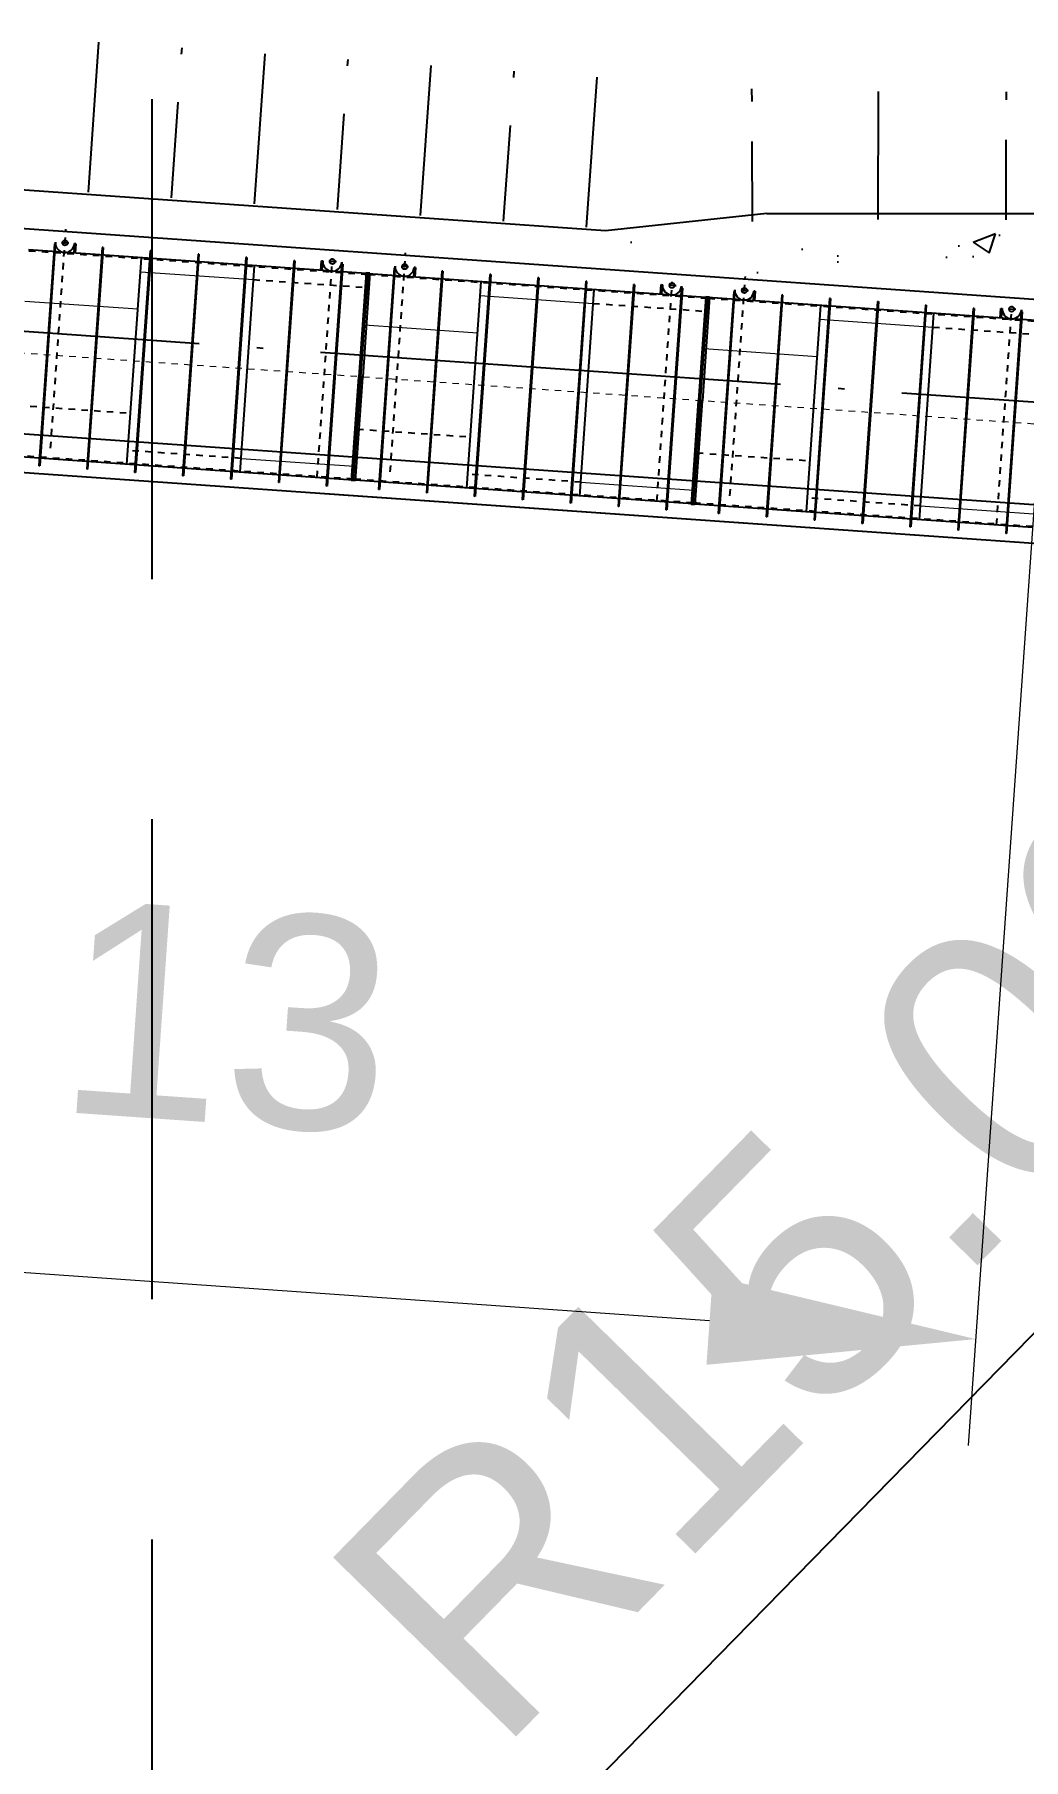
# Model space of a CAD drawing. Header units: inches. Extents: x 444671 to 463716, y 1783086 to 1794968.
# Drawn here: x 457370.66 to 457386.1, y 1787256.17 to 1787283.11 of the extents above; entities that cross this region are included whole.
import ezdxf

# ---------------------------------------------------------------- set-up
doc = ezdxf.new("R2010")
doc.units = ezdxf.units.IN
doc.header["$MEASUREMENT"] = 0
for name, pattern in [('ACAD_ISO04W100', [30, 24, -3, 0, -3]), ('CENTER', [2, 1.25, -0.25, 0.25, -0.25]), ('DASHED2', [9.525, 6.35, -3.175]), ('HIDDEN', [0.375, 0.25, -0.125])]:
    doc.linetypes.add(name, pattern=pattern)
for name, color, linetype in [('4', 4, 'Continuous'), ('Bao', 137, 'Continuous'), ('Cam KT', 140, 'Continuous'), ('CONGTRINH', 2, 'Continuous'), ('CTTRINH', 4, 'Continuous'), ('Dong', 252, 'HIDDEN'), ('KHUAT', 8, 'DASHED2'), ('Tam', 1, 'CENTER'), ('Text', 3, 'Continuous'), ('Tim', 1, 'ACAD_ISO04W100')]:
    doc.layers.add(name, color=color, linetype=linetype)
doc.layers.add('manh', color=128, linetype='Continuous', lineweight=15)
doc.layers.add('Texdoi', color=40, linetype='Continuous', lineweight=15)
doc.styles.add('VNARIAL', font='')
doc.styles.get('VNARIAL').set_extended_font_data('.VnArial')
doc.linetypes.add('DB1A', pattern='A,0.8,["Y",Standard,S=0.18,R=180,X=0.15,Y=0.18],-0.14', length=0.94)
doc.linetypes.add('NEN_DA1', pattern='A,1.5,-0.15,["Y",Standard,S=0.2,R=0,X=-0.15,Y=-0.2],-0.005', length=1.655)
doc.linetypes.add('VIEN_DA', pattern='A,0.5,-0.1,["Y",Standard,S=0.1,R=0,X=-0.1,Y=-0.1],0', length=0.6)
doc.dimstyles.new('1-1', dxfattribs={"dimtxt": 2, "dimasz": 2.5, "dimexe": 1, "dimexo": 0, "dimgap": 1, "dimtad": 1, "dimtoh": 1, "dimdec": 0, "dimzin": 0, "dimdsep": 46, "dimtxsty": 'Standard', "dimcen": 0.09, "dimclrd": 3, "dimclre": 3, "dimclrt": 4, "dimadec": 0, "dimazin": 0, "dimtfac": 1, "dimtdec": 0, "dimtmove": 0, "dimatfit": 0, "dimfxl": 0, "dimtolj": 1, "dimtzin": 0, "dimarcsym": 0})
doc.dimstyles.new('kt2000', dxfattribs={"dimscale": 0, "dimtxt": 4, "dimasz": 3, "dimexe": 2.5, "dimexo": 0, "dimgap": 1.3, "dimtad": 1, "dimzin": 0, "dimdsep": 46, "dimtxsty": 'VNARIAL', "dimblk1": 'OBLIQUE', "dimblk2": 'OBLIQUE', "dimsah": 1, "dimcen": 0.8, "dimdle": 2.5, "dimclrd": 256, "dimclre": 256, "dimclrt": 256, "dimaunit": 1, "dimadec": 1, "dimazin": 0, "dimtfac": 1, "dimtofl": 0, "dimtmove": 1, "dimatfit": 3, "dimfxl": 0, "dimtolj": 1, "dimtzin": 0, "dimarcsym": 0})

# ---------------------------------------------------------------- blocks, each defined once
blk = doc.blocks.new('*D101')
at = {"layer": 'Defpoints', "color": 0, "transparency": 16777216}
for p in [(457396.308, 1787273.088), (457385.816, 1787262.368)]:
    blk.add_point(p, dxfattribs=at)
at = {"layer": 'Text', "lineweight": -2, "transparency": 16777216}
blk.add_line((457378.168, 1787254.553), (457394.209, 1787270.944), dxfattribs=at)
at = {"layer": 'Text', "transparency": 16777216}
blk.add_solid([(457393.852, 1787271.294), (457394.567, 1787270.595), (457396.308, 1787273.088)], dxfattribs=at)
at = {"layer": 'Text', "transparency": 16777216, "insert": (457382.751, 1787264.015), "char_height": 4, "attachment_point": 5, "rotation": 45.6178, "style": 'VNARIAL'}
blk.add_mtext('\\A1;R15.00', dxfattribs=at)
blk = doc.blocks.new('_Oblique')
at = {"color": 0, "linetype": 'ByBlock', "lineweight": -2}
blk.add_line((-0.5, -0.5), (0.5, 0.5), dxfattribs=at)
blk = doc.blocks.new('*D141')
at = {"layer": 'Bao', "color": 3, "lineweight": -2, "ltscale": 0.2, "transparency": 16777216}
for p, q in [((-762204, 175009), (-763321, 159058)), ((-714459, 171667), (-715576, 155716)), ((-759048, 160430), (-719616, 157670))]:
    blk.add_line(p, q, dxfattribs=at)
at = {"layer": 'Bao', "color": 3, "ltscale": 0.2, "transparency": 16777216}
for points in [[(-759000, 161123), (-759097, 159737), (-763205, 160721)], [(-719567, 158362), (-719664, 156977), (-715459, 157379)]]:
    blk.add_solid(points, dxfattribs=at)
at = {"layer": 'Defpoints', "color": 0, "ltscale": 0.2, "transparency": 16777216}
for p in [(-762204, 175009), (-714459, 171667), (-715459, 157379)]:
    blk.add_point(p, dxfattribs=at)
at = {"layer": 'Bao', "color": 4, "ltscale": 0.2, "transparency": 16777216, "insert": (-739064, 162882), "char_height": 3333.33, "attachment_point": 5, "rotation": 355.9956}
blk.add_mtext('\\A1;{\\f.VnArial|b0|i0|c0|p34;Ph©n ®o¹n 13}', dxfattribs=at)
blk = doc.blocks.new('A$C491C4D06')
at = {"layer": 'Bao'}
for p, q in [((-724980.4, 174023.3), (-730253.5, 174392.5)), ((-729842.5, 174363.7), (-729832, 174513.3)), ((-729532.7, 174492.4), (-729543.2, 174342.7)), ((-729512.8, 174491), (-729532.7, 174492.4)), ((-729512.8, 174491), (-729523.2, 174341.3)), ((-729085.9, 174431), (-729099.9, 174432)), ((-728337.7, 174378.6), (-728351.7, 174379.6)), ((-728713.6, 171042.8), (-728487.6, 174270.9)), ((-727589.6, 174326.2), (-727603.5, 174327.1)), ((-726947.9, 170919.2), (-726722, 174147.3)), ((-726841.4, 174273.7), (-726855.4, 174274.7)), ((-726093.3, 174221.3), (-726107.2, 174222.3)), ((-725686.6, 174072.8), (-725676.1, 174222.4)), ((-725676.1, 174222.4), (-725656.2, 174221)), ((-725666.7, 174071.4), (-725656.2, 174221)), ((-725356.9, 174200.1), (-725367.4, 174050.4)), ((-724537.4, 173992.3), (-724527, 174142)), ((-724227.7, 174121), (-724238.2, 173971.3)), ((-724207.7, 174119.6), (-724227.7, 174121)), ((-724207.7, 174119.6), (-724218.2, 173970)), ((-724979.7, 174033.3), (-725093.1, 172413.3)), ((-725061.4, 172407), (-724948.4, 174021.1)), ((-724919.8, 174029.1), (-725033.2, 172409.1)), ((-724919.8, 174029.1), (-724979.7, 174033.3)), ((-719675.3, 173652), (-724948.4, 174021.1)), ((-723780.9, 174059.7), (-723794.9, 174060.6)), ((-723408.6, 170671.4), (-723182.6, 173899.5)), ((-723032.7, 174007.2), (-723046.7, 174008.2)), ((-722284.6, 173954.8), (-722298.5, 173955.8)), ((-721536.4, 173902.4), (-721550.4, 173903.3)), ((-720788.2, 173849.9), (-720802.2, 173850.9)), ((-720381.6, 173701.4), (-720371.1, 173851.1)), ((-720371.1, 173851.1), (-720351.2, 173849.7)), ((-720361.7, 173700), (-720351.2, 173849.7)), ((-720051.9, 173828.7), (-720062.4, 173679.1)), ((-721642.9, 170547.8), (-721416.9, 173775.9)), ((-719674.6, 173661.9), (-719788.1, 172041.9)), ((-719756.4, 172035.7), (-719643.4, 173649.7)), ((-719614.8, 173657.7), (-719728.2, 172037.7)), ((-719614.8, 173657.7), (-719674.6, 173661.9)), ((-714370.3, 173280.6), (-719643.4, 173649.7)), ((-719232.4, 173621), (-719221.9, 173770.6)), ((-718922.7, 173749.6), (-718933.2, 173600)), ((-718902.7, 173748.2), (-718922.7, 173749.6)), ((-718902.7, 173748.2), (-718913.2, 173598.6)), ((-718475.9, 173688.3), (-718489.8, 173689.3)), ((-717727.7, 173635.8), (-717741.7, 173636.8)), ((-716979.5, 173583.4), (-716993.5, 173584.4)), ((-718103.6, 170300), (-717877.6, 173528.1)), ((-716337.9, 170176.4), (-716111.9, 173404.5)), ((-716231.4, 173531), (-716245.3, 173532)), ((-715483.2, 173478.6), (-715497.2, 173479.5)), ((-715076.6, 173330.1), (-715066.1, 173479.7)), ((-715066.1, 173479.7), (-715046.2, 173478.3)), ((-715056.6, 173328.7), (-715046.2, 173478.3)), ((-714746.9, 173457.3), (-714757.4, 173307.7)), ((-725097.3, 172409.6), (-725210.7, 170789.5)), ((-725069.1, 172411.6), (-725182.1, 170797.5)), ((-725037.5, 172405.4), (-725150.9, 170785.3)), ((-725037.5, 172405.4), (-725097.3, 172409.6)), ((-725033.2, 172409.1), (-725093.1, 172413.3)), ((-725061.1, 172411), (-725061.3, 172409)), ((-719792.3, 172038.2), (-719905.7, 170418.2)), ((-719764.1, 172040.2), (-719877.1, 170426.2)), ((-719732.5, 172034), (-719845.9, 170414)), ((-719732.5, 172034), (-719792.3, 172038.2)), ((-719728.2, 172037.7), (-719788.1, 172041.9)), ((-719756.1, 172039.7), (-719756.3, 172037.7)), ((-725182.1, 170797.5), (-730455.2, 171166.7)), ((-730076.8, 171019.9), (-730090.8, 171020.9)), ((-729328.6, 170967.5), (-729342.6, 170968.5)), ((-728580.5, 170915.1), (-728594.4, 170916.1)), ((-727832.3, 170862.8), (-727846.3, 170863.7)), ((-727084.1, 170810.4), (-727098.1, 170811.4)), ((-726336, 170757.7), (-726350, 170758.7)), ((-726336, 170758), (-726349.9, 170759)), ((-725587.8, 170705.6), (-725601.8, 170706.6)), ((-725587.8, 170705.3), (-725601.8, 170706.2)), ((-725150.9, 170785.3), (-725210.7, 170789.5)), ((-719877.1, 170426.2), (-725150.2, 170795.3)), ((-724771.8, 170648.5), (-724785.7, 170649.5)), ((-724023.6, 170596.1), (-724037.6, 170597.1)), ((-723275.4, 170543.8), (-723289.4, 170544.8)), ((-722527.3, 170491.4), (-722541.3, 170492.4)), ((-721779.1, 170439), (-721793.1, 170440)), ((-721030.9, 170386.7), (-721044.9, 170387.6)), ((-721031, 170386.3), (-721044.9, 170387.3)), ((-720282.8, 170333.9), (-720296.8, 170334.9)), ((-720282.8, 170334.3), (-720296.7, 170335.3)), ((-719845.9, 170414), (-719905.7, 170418.2)), ((-714572.1, 170054.8), (-719845.2, 170423.9)), ((-719466.8, 170277.2), (-719480.7, 170278.1)), ((-718718.6, 170224.8), (-718732.6, 170225.8)), ((-717970.4, 170172.4), (-717984.4, 170173.4)), ((-717222.3, 170120), (-717236.2, 170121)), ((-716474.1, 170067.7), (-716488.1, 170068.6)), ((-715725.9, 170015.3), (-715739.9, 170016.3)), ((-715726, 170015), (-715739.9, 170015.9)), ((-714977.8, 169962.9), (-714991.7, 169963.9)), ((-714977.8, 169962.5), (-714991.7, 169963.5))]:
    blk.add_line(p, q, dxfattribs=at)
at = {"layer": 'Bao', "ltscale": 0.2}
for p, q in [((-729847.9, 174486.3), (-730090.8, 171020.9)), ((-729834.1, 174483.4), (-730076.8, 171019.9)), ((-729833.9, 174485.2), (-729847.9, 174486.2)), ((-729099.9, 174432), (-729342.6, 170968.5)), ((-729085.9, 174431), (-729328.6, 170967.5)), ((-728351.7, 174379.6), (-728594.4, 170916.1)), ((-728337.7, 174378.6), (-728580.5, 170915.1)), ((-727603.4, 174329), (-727846.3, 170863.7)), ((-727589.4, 174328.1), (-727832.3, 170862.8)), ((-726855.4, 174274.9), (-727098.1, 170811.4)), ((-726841.4, 174273.9), (-727084.1, 170810.4)), ((-726107.2, 174222.5), (-726350, 170758.7)), ((-726093.2, 174221.5), (-726336, 170757.7)), ((-725359.1, 174169.7), (-725601.8, 170706.2)), ((-725345.1, 174169.2), (-725587.8, 170705.3)), ((-725345.1, 174168.9), (-725358.9, 174169.8)), ((-724542.9, 174115), (-724785.7, 170649.5)), ((-724529.1, 174112), (-724771.8, 170648.5)), ((-724528.9, 174113.9), (-724542.9, 174114.9)), ((-724956.4, 174021.7), (-724980.4, 174023.3)), ((-723794.9, 174060.6), (-724037.6, 170597.1)), ((-723780.9, 174059.7), (-724023.6, 170596.1)), ((-723046.7, 174008.3), (-723289.4, 170544.8)), ((-723032.7, 174007.3), (-723275.4, 170543.8)), ((-722298.4, 173957.7), (-722541.3, 170492.4)), ((-722284.4, 173956.7), (-722527.3, 170491.4)), ((-721550.3, 173903.5), (-721793.1, 170440)), ((-721536.4, 173902.5), (-721779.1, 170439)), ((-720802.2, 173851.1), (-721044.9, 170387.3)), ((-720788.2, 173850.2), (-721031, 170386.3)), ((-720054, 173798.4), (-720296.8, 170334.9)), ((-720040, 173797.8), (-720282.8, 170333.9)), ((-720040.1, 173797.5), (-720053.9, 173798.5)), ((-719651.4, 173650.3), (-719675.3, 173652)), ((-719237.9, 173743.6), (-719480.7, 170278.1)), ((-719224, 173740.6), (-719466.8, 170277.2)), ((-719223.9, 173742.5), (-719237.9, 173743.5)), ((-718489.8, 173689.3), (-718732.6, 170225.8)), ((-718475.9, 173688.3), (-718718.6, 170224.8)), ((-717741.7, 173636.9), (-717984.4, 170173.4)), ((-717727.7, 173635.9), (-717970.4, 170172.4)), ((-716993.4, 173586.3), (-717236.2, 170121)), ((-716979.4, 173585.3), (-717222.3, 170120)), ((-716245.3, 173532.1), (-716488.1, 170068.6)), ((-716231.4, 173531.2), (-716474.1, 170067.7)), ((-715497.2, 173479.8), (-715739.9, 170015.9)), ((-715483.2, 173478.8), (-715726, 170015)), ((-714749, 173427), (-714991.7, 169963.5)), ((-714735, 173426.4), (-714977.8, 169962.5)), ((-714735, 173426.1), (-714748.9, 173427.1))]:
    blk.add_line(p, q, dxfattribs=at)
at = {"layer": 'Bao'}
for centre in [(-729682.3, 174502.8), (-725506.6, 174210.5), (-724377.3, 174131.5), (-720201.5, 173839.2), (-719072.3, 173760.1), (-714896.5, 173467.8)]:
    blk.add_circle(centre, 40, dxfattribs=at)
for centre in [(-729682.3, 174502.8), (-725506.6, 174210.5), (-724377.3, 174131.5), (-720201.5, 173839.2), (-719072.3, 173760.1), (-714896.5, 173467.8)]:
    blk.add_arc(centre, 150, 355.99118, 175.99118, dxfattribs=at)
at = {"layer": 'KHUAT', "ltscale": 5}
for p, q in [((-724957.5, 174005.7), (-730254.6, 174376.5)), ((-726737.2, 173929.3), (-724971.5, 173805.7)), ((-725069.1, 172411.6), (-724956.4, 174021.7)), ((-719652.5, 173634.3), (-724949.6, 174005.1)), ((-721432.2, 173557.9), (-719666.5, 173434.3)), ((-719764.1, 172040.2), (-719651.4, 173650.3)), ((-714347.5, 173262.9), (-719644.5, 173633.8)), ((-716127.2, 173186.5), (-714361.5, 173062.9)), ((-725061.4, 172407), (-725174.1, 170797)), ((-730423.3, 171966.4), (-728657.6, 171842.8)), ((-719756.4, 172035.7), (-719869.1, 170425.6)), ((-725118.3, 171595), (-723352.6, 171471.4)), ((-725181, 170813.5), (-730478, 171184.3)), ((-726932.7, 171137.1), (-728698.4, 171260.7)), ((-719813.3, 171223.7), (-718047.6, 171100.1)), ((-721627.7, 170765.7), (-723393.3, 170889.4)), ((-725150.2, 170795.3), (-725174.1, 170797)), ((-719876, 170442.1), (-725173, 170812.9)), ((-719845.2, 170423.9), (-719869.1, 170425.6)), ((-714571, 170070.8), (-719868, 170441.6)), ((-716322.6, 170394.4), (-718088.3, 170518))]:
    blk.add_line(p, q, dxfattribs=at)
at = {"layer": 'manh', "color": 1, "linetype": 'CENTER', "ltscale": 0.05}
blk.add_line((-712356.3, 171519.6), (-1133025.9, 200968), dxfattribs=at)
at = {"layer": 'manh'}
for p, q in [((-728502.9, 174052.9), (-726737.2, 173929.3)), ((-730309.3, 173594.4), (-728543.6, 173470.8)), ((-723197.9, 173681.5), (-721432.2, 173557.9)), ((-717892.9, 173310.1), (-716127.2, 173186.5)), ((-725004.3, 173223), (-723238.6, 173099.4)), ((-719699.3, 172851.7), (-717933.6, 172728.1)), ((-726932.7, 171137.1), (-725167, 171013.5)), ((-721627.7, 170765.7), (-719862, 170642.1)), ((-716322.6, 170394.4), (-714557, 170270.8))]:
    blk.add_line(p, q, dxfattribs=at)
at = {"layer": 'Tam', "ltscale": 3}
for p, q in [((-729907, 171296.7), (-729667.2, 174719.4)), ((-724602, 170925.3), (-724362.2, 174348)), ((-725743.2, 170842.4), (-725503.4, 174265.1)), ((-720438.2, 170471), (-720198.3, 173893.7)), ((-719297, 170554), (-719057.1, 173976.6)), ((-715133.2, 170099.7), (-714893.3, 173522.3))]:
    blk.add_line(p, q, dxfattribs=at)
at = {"layer": 'Tam'}
for p, q in [((-729619.9, 174498.8), (-729744.7, 174507.6)), ((-725444.2, 174206.2), (-725568.9, 174214.9)), ((-724314.9, 174127.5), (-724439.7, 174136.2)), ((-720139.2, 173834.8), (-720263.9, 173843.5)), ((-719009.9, 173756.1), (-719134.7, 173764.8)), ((-714834.2, 173463.4), (-714958.9, 173472.2))]:
    blk.add_line(p, q, dxfattribs=at)
at = {"layer": 'Bao', "ltscale": 0.2}
dim = blk.add_aligned_dim(p1=(-762204.4, 175009.2), p2=(-714459.2, 171666.9), distance=-14323.1, text='{\\f.VnArial|b0|i0|c0|p34;Ph©n ®o¹n 13}', dimstyle='1-1', override={"dimscale": 1666.666684, "dimlfac": -1}, dxfattribs=at)
dim.commit()
dim.dimension.update_dxf_attribs({"geometry": '*D141', "text_midpoint": (-739063.8, 162882.1)})

msp = doc.modelspace()

# ---------------------------------------------------------------- hatches: boundary and pattern name
at = {"layer": 'Cam KT'}
h = msp.add_hatch(dxfattribs=at)
h.set_pattern_fill('BETONG', color=256, scale=0.5, style=0)
h.set_pattern_definition([(50, (446792.4938, 1787038.3548), (3.5863009, -0.3137607), [0.375, -4.125]), (355, (446792.4938, 1787038.3548), (-0.6937567, 3.7609607), [0.3, -3.3]), (100.4514, (446792.7927, 1787038.3286), (2.8925469, 3.4471977), [0.318701, -3.5057106]), (46.1842, (446792.494, 1787039.3548), (5.3362052, -0.827595), [0.5625, -6.1875]), (96.6356, (446792.9385, 1787039.286), (4.6733135, 4.8705894), [0.4780514, -5.258565]), (351.1842, (446792.494, 1787039.355), (4.6733097, 4.870593), [0.45, -4.95]), (21, (446792.9938, 1787039.1048), (2.9845353, -2.01309445), [0.375, -4.125]), (326, (446792.9938, 1787039.1048), (1.2165767, 3.6257502), [0.3, -3.3]), (71.4514, (446793.2425, 1787038.937), (4.2011131, 1.6126525), [0.318701, -3.5057106]), (37.5, (446792.4938, 1787038.3548), (0.06079928, 1.66446927), [0, -3.26, 0, -3.35, 0, -3.3125]), (7.5, (446792.4938, 1787038.3548), (1.3153477, 1.97205856), [0, -1.91, 0, -3.185, 0, -1.2625]), (327.5, (446791.3788, 1787038.3548), (2.66911218, -0.11277436), [0, -1.25, 0, -3.9, 0, -5.175]), (317.5, (446790.8788, 1787038.3548), (2.91593085, 0.5005249), [0, -1.625, 0, -2.59, 0, -3.675])])
h.paths.add_polyline_path([(457404.5461, 1787279.4786), (457404.6161, 1787279.4785), (457404.6161, 1787280.3176), (457382.0962, 1787280.3176), (457379.5745, 1787280.0471), (457379.5745, 1787279.4456), (457386.9744, 1787278.9276, -0.111132), (457393.9567, 1787276.8349), (457400.8161, 1787276.3548), (457400.8161, 1787269.4786, -0.0893936), (457402.3547, 1787263.7945), (457403.1161, 1787263.7945), (457403.1161, 1787274.8176), (457404.5461, 1787274.8176)])
h.paths.add_polyline_path([(457400.8161, 1787276.3548), (457393.9567, 1787276.8349, -0.155123), (457400.8161, 1787269.4786)], flags=17)

# ---------------------------------------------------------------- linework, layer by layer
at = {"layer": '4', "linetype": 'NEN_DA1', "ltscale": 10}
msp.add_line((456969.7969, 1787304.3207), (457386.7099, 1787275.1368), dxfattribs=at)
at = {"layer": '4', "linetype": 'DB1A', "ltscale": 10}
msp.add_line((457382.0962, 1787280.3176), (457404.6161, 1787280.3176), dxfattribs=at)
at = {"layer": '4', "linetype": 'NEN_DA1', "ltscale": 10}
for points in [[(457379.5745, 1787280.0471), (456973.6481, 1787308.4619)], [(457382.0962, 1787280.3176), (457379.5745, 1787280.0471)]]:
    msp.add_lwpolyline(points, dxfattribs=at)
at = {"layer": 'CONGTRINH', "ltscale": 10}
for p, q in [((456973.6062, 1787307.8634), (457386.9752, 1787278.9275)), ((456973.3828, 1787304.6712), (457386.7518, 1787275.7353))]:
    msp.add_line(p, q, dxfattribs=at)
at = {"layer": 'CTTRINH', "color": 4, "linetype": 'ByBlock'}
for p, q in [((457371.5001, 1787280.6505), (457371.6648, 1787282.9948)), ((457374.0937, 1787280.4683), (457374.2584, 1787282.8125)), ((457376.6873, 1787280.286), (457376.852, 1787282.6302)), ((457379.2809, 1787280.1037), (457379.4456, 1787282.4479))]:
    msp.add_line(p, q, dxfattribs=at)
at = {"layer": 'CTTRINH', "color": 4, "linetype": 'VIEN_DA', "ltscale": 0.2}
msp.add_line((457375.1916, 1787275.9431), (457386.7099, 1787275.1368), dxfattribs=at)
at = {"layer": 'CTTRINH', "color": 4, "linetype": 'ByBlock'}
msp.add_lwpolyline([(457383.8322, 1787280.2254), (457383.8361, 1787282.2254)], dxfattribs=at)
at = {"layer": 'Dong', "ltscale": 30}
msp.add_line((457372.4938, 1787038.3548), (457372.4938, 1787357.755), dxfattribs=at)
at = {"layer": 'Dong', "color": 3, "ltscale": 6}
for p, q in [((457372.7969, 1787280.5594), (457372.9616, 1787282.9036)), ((457375.3905, 1787280.3771), (457375.5552, 1787282.7214)), ((457377.9841, 1787280.1949), (457378.1488, 1787282.5391))]:
    msp.add_line(p, q, dxfattribs=at)
at = {"layer": 'Dong', "color": 3, "ltscale": 5}
msp.add_line((457381.873, 1787280.1929), (457381.862, 1787282.2657), dxfattribs=at)
msp.add_lwpolyline([(457385.8321, 1787280.2176), (457385.8361, 1787282.2176)], dxfattribs=at)
at = {"layer": 'Tim', "ltscale": 0.3}
msp.add_line((456440.1145, 1787343.6039), (457400.8161, 1787276.3548), dxfattribs=at)

# ---------------------------------------------------------------- block references
at = {"layer": 'Texdoi', "xscale": 0.0009999999892897904, "yscale": 0.0009999999310821295, "zscale": 0.001}
msp.add_blockref('A$C491C4D06', (458100.8161, 1787105.3548), dxfattribs=at)

# ---------------------------------------------------------------- dimensions: what is measured, and where the dimension line sits
at = {"layer": 'Text', "color": 3}
dim = msp.add_radius_dim(center=(457385.8161, 1787262.3681), mpoint=(457396.3077, 1787273.0884), dimstyle='kt2000', override={"dimscale": 1, "dimarcsym": 1}, dxfattribs=at)
dim.commit()
dim.dimension.update_dxf_attribs({"geometry": '*D101', "text_midpoint": (457385.1396, 1787261.6769), "dimtype": 164})

doc.saveas('drawing.dxf')
